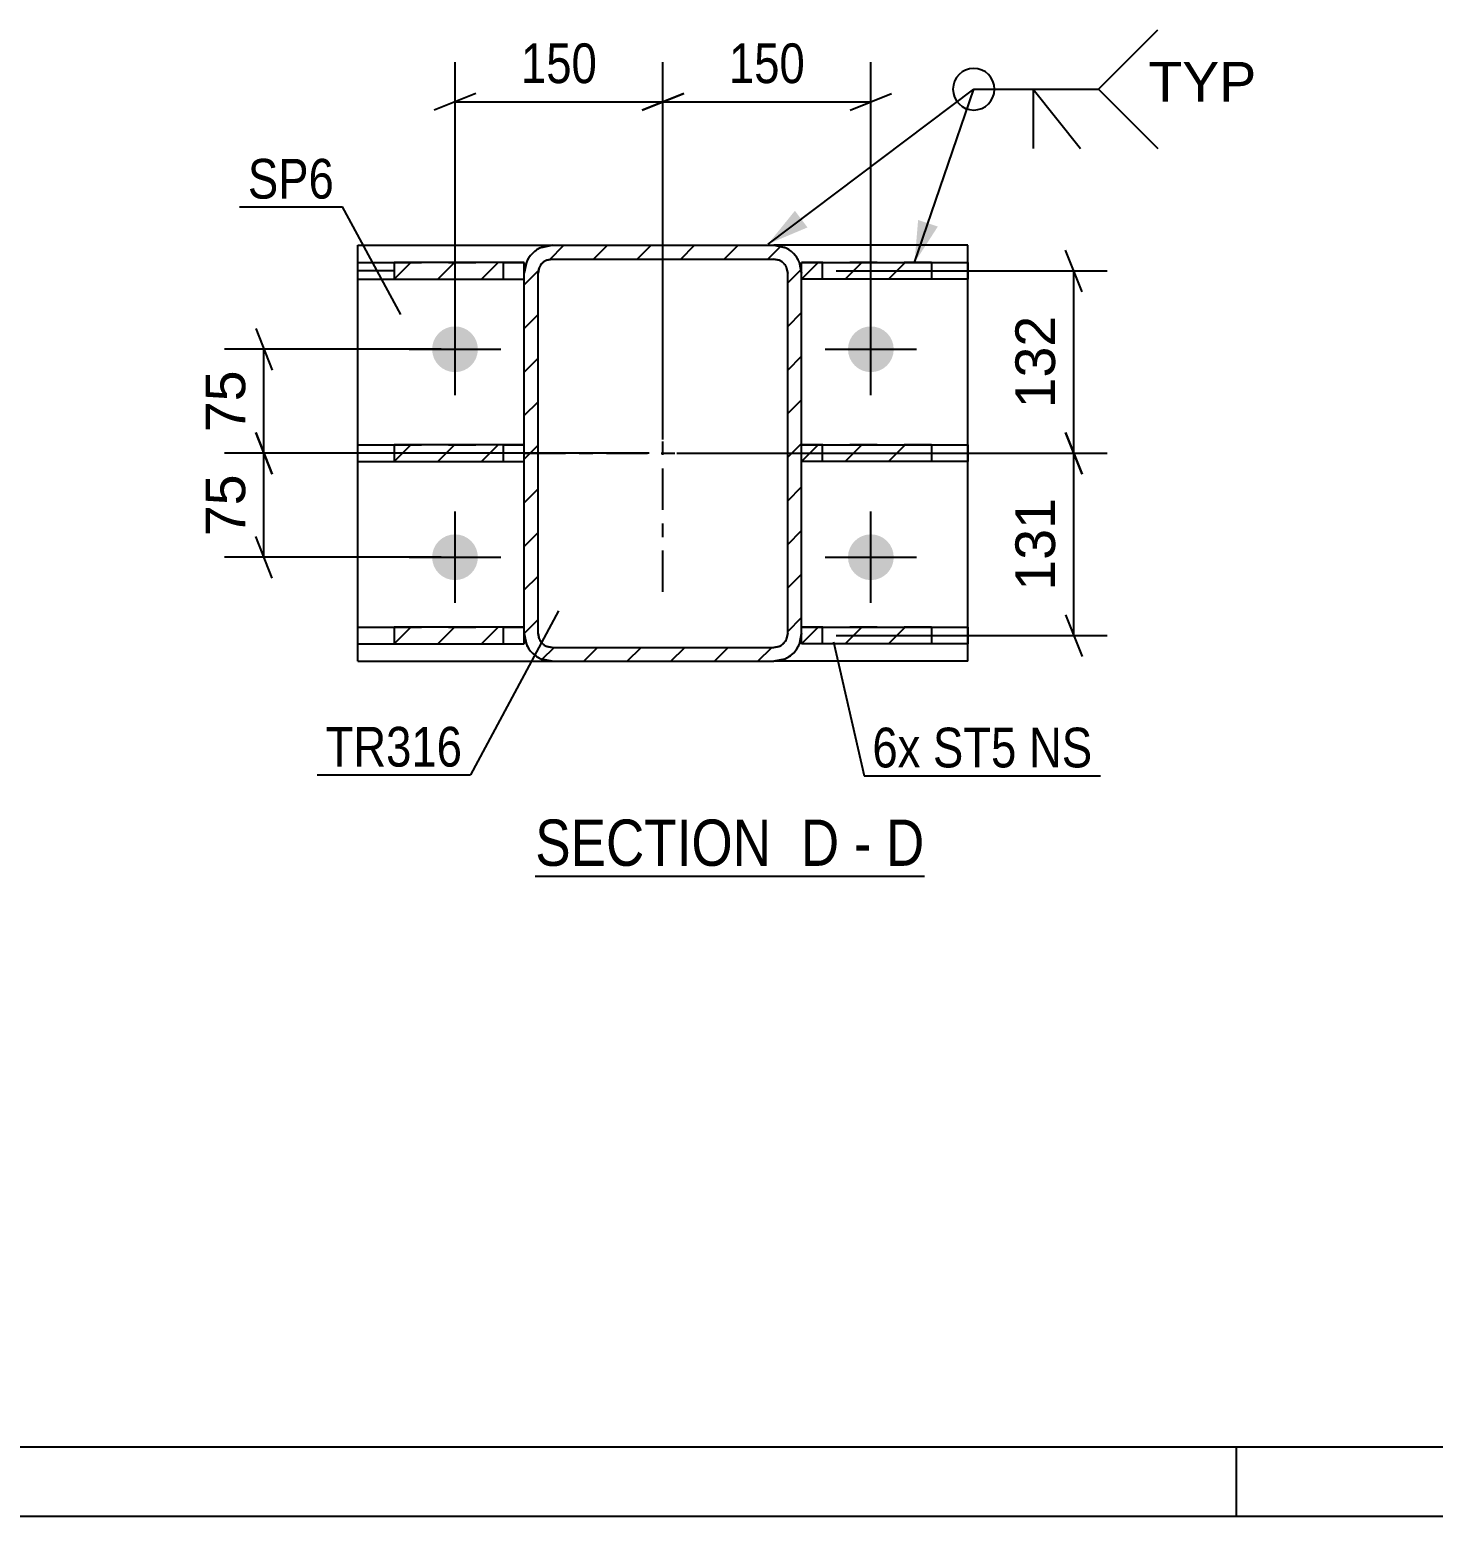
# Model space of a CAD drawing. Header units: millimetres. Extents: x -91 to 750, y -434 to 160.
# Drawn here: x 33 to 134.2, y -434.1 to -326.9 of the extents above; entities that cross this region are included whole.
import ezdxf

# ---------------------------------------------------------------- set-up
doc = ezdxf.new("R2010")
doc.units = ezdxf.units.MM
doc.linetypes.add('DXK_LINE_DOT2', pattern=[3.9198, 1.9599, -1.9599])
doc.linetypes.add('DXK_LINE_DOT3', pattern=[5.9187, 2.979, -0.9799, 0.9799, -0.9799])
doc.styles.add('Arial', font='ARIAL.TTF', dxfattribs={"height": 0.2})
doc.styles.add('Arial Narrow', font='ARIALN.TTF', dxfattribs={"height": 0.2})

# ---------------------------------------------------------------- blocks, each defined once
blk = doc.blocks.new('Unknown-761555327-18 - 2238')
at = {"color": 6, "linetype": 'Continuous'}
blk.add_line((69.46, -387.95), (97.53, -387.95), dxfattribs=at)
at = {"color": 0, "linetype": 'Continuous'}
for points in [[(87.57, -387.2), (87.57, -383.7), (69.46, -383.7), (69.46, -387.2)], [(91.39, -387.2), (91.39, -383.7), (88.62, -383.7), (88.62, -387.2)], [(93.71, -387.2), (93.71, -383.7), (92.44, -383.7), (92.44, -387.2)], [(97.53, -387.2), (97.53, -383.7), (94.76, -383.7), (94.76, -387.2)]]:
    blk.add_wipeout(points, dxfattribs=at)
at = {"color": 7, "linetype": 'Continuous', "style": 'Arial Narrow'}
for s, p in [('SECTION ', (69.46, -387.2)), ('D', (88.62, -387.2)), ('D', (94.76, -387.2)), ('-', (92.44, -387.2))]:
    blk.add_text(s, height=3.34, dxfattribs=at).set_placement(p)
blk = doc.blocks.new('Unknown-761555327-1163')
at = {"color": 5, "linetype": 'Continuous'}
for p, q in [((-85.96, -429.12), (745.04, -429.12)), ((120.04, -434.12), (120.04, -429.12)), ((-90.96, -434.12), (750.04, -434.12))]:
    blk.add_line(p, q, dxfattribs=at)
blk = doc.blocks.new('Bolt-761555327-2245 - 2238')
at = {"linetype": 'Continuous'}
for points in [[(62.02, -349.94, -1), (65.32, -349.94, -1)], [(92.02, -349.94, -1), (95.32, -349.94, -1)], [(62.02, -364.94, -1), (65.32, -364.94, -1)], [(92.02, -364.94, -1), (95.32, -364.94, -1)]]:
    blk.add_hatch(color=1, dxfattribs=at).paths.add_polyline_path(points)
at = {"color": 1, "linetype": 'Continuous'}
for p, q in [((63.67, -353.24), (63.67, -346.64)), ((93.67, -353.24), (93.67, -346.64)), ((60.37, -349.94), (66.97, -349.94)), ((90.37, -349.94), (96.97, -349.94)), ((63.67, -368.24), (63.67, -361.64)), ((93.67, -368.24), (93.67, -361.64)), ((60.37, -364.94), (66.97, -364.94)), ((90.37, -364.94), (96.97, -364.94))]:
    blk.add_line(p, q, dxfattribs=at)
blk = doc.blocks.new('Part-761555327-2357 - 2238')
at = {"linetype": 'Continuous'}
h = blk.add_hatch(dxfattribs=at)
h.set_pattern_fill('', scale=0.7, style=0, pattern_type=0)
h.set_pattern_definition([(45, (88.6678, -358.0391), (-1.57154, 1.57154), [])])
h.paths.add_polyline_path([(88.67, -356.84), (88.67, -358.04), (98.04, -358.04), (98.04, -356.84)])
at = {"color": 7, "linetype": 'DXK_LINE_DOT2'}
for p, q in [((88.67, -358.04), (88.67, -356.84)), ((98.04, -356.84), (88.67, -356.84)), ((90.17, -358.04), (90.17, -356.84)), ((98.04, -358.04), (88.67, -358.04))]:
    blk.add_line(p, q, dxfattribs=at)
at = {"color": 2, "linetype": 'Continuous'}
for p, q in [((88.67, -358.04), (88.67, -356.84)), ((88.67, -356.84), (98.04, -356.84)), ((98.04, -356.84), (100.67, -356.84)), ((98.04, -356.84), (98.04, -358.04)), ((100.67, -356.84), (100.67, -358.04)), ((98.04, -358.04), (88.67, -358.04)), ((100.67, -358.04), (98.04, -358.04))]:
    blk.add_line(p, q, dxfattribs=at)
blk = doc.blocks.new('Part-761555327-2286 - 2238')
at = {"color": 2, "linetype": 'Continuous'}
for p, q in [((56.67, -372.44), (56.67, -342.44)), ((56.67, -342.44), (70.67, -342.44)), ((100.67, -342.44), (86.67, -342.44)), ((100.67, -372.44), (100.67, -342.44)), ((56.67, -372.44), (70.67, -372.44)), ((100.67, -372.44), (86.67, -372.44))]:
    blk.add_line(p, q, dxfattribs=at)
at = {"color": 7, "linetype": 'DXK_LINE_DOT2'}
for p, q in [((70.67, -342.44), (86.67, -342.44)), ((70.67, -372.44), (86.67, -372.44))]:
    blk.add_line(p, q, dxfattribs=at)
blk = doc.blocks.new('Part-761555327-2262 - 2238')
at = {"linetype": 'Continuous'}
h = blk.add_hatch(dxfattribs=at)
h.set_pattern_fill('', scale=0.7, style=0, pattern_type=0)
h.set_pattern_definition([(45, (88.6678, -371.1891), (-1.57154, 1.57154), [])])
h.paths.add_polyline_path([(88.67, -369.99), (88.67, -371.19), (98.04, -371.19), (98.04, -369.99)])
at = {"color": 7, "linetype": 'DXK_LINE_DOT2'}
for p, q in [((88.67, -371.19), (88.67, -369.99)), ((98.04, -369.99), (88.67, -369.99)), ((90.17, -371.19), (90.17, -369.99)), ((98.04, -371.19), (88.67, -371.19))]:
    blk.add_line(p, q, dxfattribs=at)
at = {"color": 2, "linetype": 'Continuous'}
for p, q in [((88.67, -371.19), (88.67, -369.99)), ((88.67, -369.99), (98.04, -369.99)), ((98.04, -369.99), (100.67, -369.99)), ((98.04, -369.99), (98.04, -371.19)), ((100.67, -369.99), (100.67, -371.19)), ((98.04, -371.19), (88.67, -371.19)), ((100.67, -371.19), (98.04, -371.19))]:
    blk.add_line(p, q, dxfattribs=at)
blk = doc.blocks.new('Part-761555327-2323 - 2238')
at = {"linetype": 'Continuous'}
h = blk.add_hatch(dxfattribs=at)
h.set_pattern_fill('', scale=0.7, style=0, pattern_type=0)
h.set_pattern_definition([(45, (59.292, -371.1891), (-1.57154, 1.57154), [])])
h.paths.add_polyline_path([(59.29, -369.99), (59.29, -371.19), (68.67, -371.19), (68.67, -369.99)])
at = {"color": 2, "linetype": 'Continuous'}
for p, q in [((56.67, -369.99), (59.29, -369.99)), ((56.67, -371.19), (56.67, -369.99)), ((68.67, -369.99), (59.29, -369.99)), ((59.29, -369.99), (59.29, -371.19)), ((68.67, -371.19), (68.67, -369.99)), ((56.67, -371.19), (59.29, -371.19)), ((59.29, -371.19), (68.67, -371.19))]:
    blk.add_line(p, q, dxfattribs=at)
at = {"color": 7, "linetype": 'DXK_LINE_DOT2'}
for p, q in [((59.29, -369.99), (68.67, -369.99)), ((67.17, -371.19), (67.17, -369.99)), ((68.67, -371.19), (68.67, -369.99)), ((59.29, -371.19), (68.67, -371.19))]:
    blk.add_line(p, q, dxfattribs=at)
blk = doc.blocks.new('Part-761555327-2332 - 2238')
at = {"linetype": 'Continuous'}
h = blk.add_hatch(dxfattribs=at)
h.set_pattern_fill('', scale=0.7, style=0, pattern_type=0)
h.set_pattern_definition([(45, (68.6678, -370.442), (-1.57154, 1.57154), [])])
h.paths.add_polyline_path([(68.67, -344.44), (68.67, -370.44), (68.82, -371.21), (69.25, -371.86), (69.9, -372.29), (70.67, -372.44), (86.67, -372.44), (87.43, -372.29), (88.08, -371.86), (88.52, -371.21), (88.67, -370.44), (88.67, -344.44), (88.52, -343.68), (88.08, -343.03), (87.43, -342.59), (86.67, -342.44), (70.67, -342.44), (69.9, -342.59), (69.25, -343.03), (68.82, -343.68)])
h.paths.add_polyline_path([(69.96, -343.73), (70.29, -343.52), (70.67, -343.44), (86.67, -343.44), (87.05, -343.52), (87.37, -343.73), (87.59, -344.06), (87.67, -344.44), (87.67, -370.44), (87.59, -370.82), (87.37, -371.15), (87.05, -371.37), (86.67, -371.44), (70.67, -371.44), (70.29, -371.37), (69.96, -371.15), (69.74, -370.82), (69.67, -370.44), (69.67, -344.44), (69.74, -344.06)])
at = {"color": 7, "linetype": 'DXK_LINE_DOT2'}
for p, q in [((69.9, -342.59), (70.67, -342.44)), ((70.67, -342.44), (86.67, -342.44)), ((86.67, -342.44), (87.43, -342.59)), ((68.67, -344.44), (68.82, -343.68)), ((69.74, -344.06), (69.67, -344.44)), ((70.67, -343.44), (70.29, -343.52)), ((70.67, -343.44), (86.67, -343.44)), ((87.05, -343.52), (86.67, -343.44)), ((87.67, -344.44), (87.59, -344.06)), ((88.52, -343.68), (88.67, -344.44)), ((68.67, -370.44), (68.67, -344.44)), ((69.67, -370.44), (69.67, -344.44)), ((87.67, -370.44), (87.67, -344.44)), ((88.67, -370.44), (88.67, -344.44)), ((68.82, -371.21), (68.67, -370.44)), ((69.67, -370.44), (69.74, -370.82)), ((87.59, -370.82), (87.67, -370.44)), ((88.67, -370.44), (88.52, -371.21)), ((70.29, -371.37), (70.67, -371.44)), ((70.67, -371.44), (86.67, -371.44)), ((86.67, -371.44), (87.05, -371.37)), ((70.67, -372.44), (69.9, -372.29)), ((70.67, -372.44), (86.67, -372.44)), ((87.43, -372.29), (86.67, -372.44))]:
    blk.add_line(p, q, dxfattribs=at)
at = {"color": 2, "linetype": 'Continuous'}
for p, q in [((70.67, -342.44), (69.9, -342.59)), ((70.67, -342.44), (86.67, -342.44)), ((87.43, -342.59), (86.67, -342.44)), ((68.82, -343.68), (68.67, -344.44)), ((69.67, -344.44), (69.74, -344.06)), ((70.29, -343.52), (70.67, -343.44)), ((70.67, -343.44), (86.67, -343.44)), ((86.67, -343.44), (87.05, -343.52)), ((87.59, -344.06), (87.67, -344.44)), ((88.67, -344.44), (88.52, -343.68)), ((68.67, -370.44), (68.67, -344.44)), ((69.67, -370.44), (69.67, -344.44)), ((87.67, -370.44), (87.67, -344.44)), ((88.67, -370.44), (88.67, -344.44)), ((68.67, -370.44), (68.82, -371.21)), ((69.74, -370.82), (69.67, -370.44)), ((87.67, -370.44), (87.59, -370.82)), ((88.52, -371.21), (88.67, -370.44)), ((70.67, -371.44), (70.29, -371.37)), ((70.67, -371.44), (86.67, -371.44)), ((87.05, -371.37), (86.67, -371.44)), ((69.9, -372.29), (70.67, -372.44)), ((70.67, -372.44), (86.67, -372.44)), ((86.67, -372.44), (87.43, -372.29))]:
    blk.add_line(p, q, dxfattribs=at)
at = {"color": 7, "linetype": 'DXK_LINE_DOT3'}
for p, q in [((78.67, -367.44), (78.67, -347.44)), ((68.67, -357.44), (88.67, -357.44))]:
    blk.add_line(p, q, dxfattribs=at)
at = {"color": 7, "linetype": 'DXK_LINE_DOT2'}
for centre, radius, start, end in [((70.67, -344.44), 2, 112.5, 157.5), ((86.67, -344.44), 2, 22.5, 67.5), ((70.67, -344.44), 1, 112.5, 157.5), ((86.67, -344.44), 1, 22.5, 67.5), ((70.67, -370.44), 1, 202.5, 247.5), ((86.67, -370.44), 1, 292.5, 337.5), ((70.67, -370.44), 2, 202.5, 247.5), ((86.67, -370.44), 2, 292.5, 337.5)]:
    blk.add_arc(centre, radius, start, end, dxfattribs=at)
at = {"color": 2, "linetype": 'Continuous'}
for centre, radius, start, end in [((70.67, -344.44), 2, 112.5, 157.5), ((86.67, -344.44), 2, 22.5, 67.5), ((70.67, -344.44), 1, 112.5, 157.5), ((86.67, -344.44), 1, 22.5, 67.5), ((70.67, -370.44), 1, 202.5, 247.5), ((86.67, -370.44), 1, 292.5, 337.5), ((70.67, -370.44), 2, 202.5, 247.5), ((86.67, -370.44), 2, 292.5, 337.5)]:
    blk.add_arc(centre, radius, start, end, dxfattribs=at)
blk = doc.blocks.new('Part-761555327-2346 - 2238')
at = {"linetype": 'Continuous'}
h = blk.add_hatch(dxfattribs=at)
h.set_pattern_fill('', scale=0.7, style=0, pattern_type=0)
h.set_pattern_definition([(45, (59.292, -358.0391), (-1.57154, 1.57154), [])])
h.paths.add_polyline_path([(59.29, -356.84), (59.29, -358.04), (68.67, -358.04), (68.67, -356.84)])
at = {"color": 2, "linetype": 'Continuous'}
for p, q in [((56.67, -356.84), (59.29, -356.84)), ((56.67, -358.04), (56.67, -356.84)), ((68.67, -356.84), (59.29, -356.84)), ((59.29, -356.84), (59.29, -358.04)), ((68.67, -358.04), (68.67, -356.84)), ((56.67, -358.04), (59.29, -358.04)), ((59.29, -358.04), (68.67, -358.04))]:
    blk.add_line(p, q, dxfattribs=at)
at = {"color": 7, "linetype": 'DXK_LINE_DOT2'}
for p, q in [((59.29, -356.84), (68.67, -356.84)), ((67.17, -358.04), (67.17, -356.84)), ((68.67, -358.04), (68.67, -356.84)), ((59.29, -358.04), (68.67, -358.04))]:
    blk.add_line(p, q, dxfattribs=at)
blk = doc.blocks.new('Part-761555327-2351 - 2238')
at = {"linetype": 'Continuous'}
h = blk.add_hatch(dxfattribs=at)
h.set_pattern_fill('', scale=0.7, style=0, pattern_type=0)
h.set_pattern_definition([(45, (59.292, -344.8891), (-1.57154, 1.57154), [])])
h.paths.add_polyline_path([(59.29, -343.69), (59.29, -344.89), (68.67, -344.89), (68.67, -343.69)])
at = {"color": 2, "linetype": 'Continuous'}
for p, q in [((56.67, -343.69), (59.29, -343.69)), ((56.67, -344.89), (56.67, -343.69)), ((68.67, -343.69), (59.29, -343.69)), ((59.29, -343.69), (59.29, -344.89)), ((68.67, -344.89), (68.67, -343.69)), ((56.67, -344.89), (59.29, -344.89)), ((59.29, -344.89), (68.67, -344.89))]:
    blk.add_line(p, q, dxfattribs=at)
at = {"color": 7, "linetype": 'DXK_LINE_DOT2'}
for p, q in [((59.29, -343.69), (68.67, -343.69)), ((67.17, -344.89), (67.17, -343.69)), ((68.67, -344.89), (68.67, -343.69)), ((59.29, -344.89), (68.67, -344.89))]:
    blk.add_line(p, q, dxfattribs=at)
at = {"color": 7, "linetype": 'DXK_LINE_DOT3'}
for p, q in [((59.29, -344.29), (56.67, -344.29)), ((68.67, -344.29), (68.67, -344.29))]:
    blk.add_line(p, q, dxfattribs=at)
blk = doc.blocks.new('Part-761555327-2362 - 2238')
at = {"linetype": 'Continuous'}
h = blk.add_hatch(dxfattribs=at)
h.set_pattern_fill('', scale=0.7, style=0, pattern_type=0)
h.set_pattern_definition([(45, (88.6678, -344.8891), (-1.57154, 1.57154), [])])
h.paths.add_polyline_path([(88.67, -343.69), (88.67, -344.89), (98.04, -344.89), (98.04, -343.69)])
at = {"color": 7, "linetype": 'DXK_LINE_DOT2'}
for p, q in [((88.67, -344.89), (88.67, -343.69)), ((98.04, -343.69), (88.67, -343.69)), ((90.17, -344.89), (90.17, -343.69)), ((98.04, -344.89), (88.67, -344.89))]:
    blk.add_line(p, q, dxfattribs=at)
at = {"color": 2, "linetype": 'Continuous'}
for p, q in [((88.67, -344.89), (88.67, -343.69)), ((88.67, -343.69), (98.04, -343.69)), ((98.04, -343.69), (100.67, -343.69)), ((98.04, -343.69), (98.04, -344.89)), ((100.67, -343.69), (100.67, -344.89)), ((98.04, -344.89), (88.67, -344.89)), ((100.67, -344.89), (98.04, -344.89))]:
    blk.add_line(p, q, dxfattribs=at)
at = {"color": 7, "linetype": 'DXK_LINE_DOT3'}
for p, q in [((88.67, -344.29), (88.67, -344.29)), ((98.04, -344.29), (100.67, -344.29))]:
    blk.add_line(p, q, dxfattribs=at)
blk = doc.blocks.new('StraightDimension-761555327-2456 - 2238')
at = {"color": 7, "linetype": 'Continuous'}
for p, q in [((63.67, -348.94), (63.67, -329.24)), ((78.67, -356.44), (78.67, -329.24)), ((65.17, -331.49), (62.17, -332.69)), ((63.67, -332.09), (78.67, -332.09)), ((77.17, -332.69), (80.17, -331.49))]:
    blk.add_line(p, q, dxfattribs=at)
at = {"color": 0}
blk.add_wipeout([(74.51, -331.34), (74.51, -327.14), (67.83, -327.14), (67.83, -331.34)], dxfattribs=at)
at = {"color": 3, "style": 'Arial Narrow'}
blk.add_text('150', height=2.863, dxfattribs=at).set_placement((68.43, -330.74))
blk = doc.blocks.new('StraightDimension-761555327-2376 - 2238')
at = {"color": 7, "linetype": 'Continuous'}
for p, q in [((108.91, -358.94), (107.71, -355.94)), ((79.67, -357.44), (110.71, -357.44)), ((108.31, -370.59), (108.31, -357.44)), ((107.71, -369.09), (108.91, -372.09)), ((91.17, -370.59), (110.71, -370.59))]:
    blk.add_line(p, q, dxfattribs=at)
at = {"color": 0}
blk.add_wipeout([(107.56, -360.08), (103.36, -360.08), (103.36, -367.95), (107.56, -367.95)], dxfattribs=at)
at = {"color": 3, "style": 'Arial'}
blk.add_text('131', height=2.865, rotation=90.0002, dxfattribs=at).set_placement((106.96, -367.35))
blk = doc.blocks.new('StraightDimension-761555327-2390 - 2238')
at = {"color": 7, "linetype": 'Continuous'}
for p, q in [((108.91, -345.79), (107.71, -342.79)), ((91.17, -344.29), (110.71, -344.29)), ((108.31, -357.44), (108.31, -344.29)), ((107.71, -355.94), (108.91, -358.94)), ((79.67, -357.44), (110.71, -357.44))]:
    blk.add_line(p, q, dxfattribs=at)
at = {"color": 0}
blk.add_wipeout([(107.56, -346.93), (103.36, -346.93), (103.36, -354.8), (107.56, -354.8)], dxfattribs=at)
at = {"color": 3, "style": 'Arial'}
blk.add_text('132', height=2.865, rotation=90.0002, dxfattribs=at).set_placement((106.96, -354.2))
blk = doc.blocks.new('StraightDimension-761555327-2439 - 2238')
at = {"color": 7, "linetype": 'Continuous'}
for p, q in [((78.67, -356.44), (78.67, -329.24)), ((93.67, -348.94), (93.67, -329.24)), ((80.17, -331.49), (77.17, -332.69)), ((78.67, -332.09), (93.67, -332.09)), ((92.17, -332.69), (95.17, -331.49))]:
    blk.add_line(p, q, dxfattribs=at)
at = {"color": 0}
blk.add_wipeout([(89.51, -331.34), (89.51, -327.14), (82.83, -327.14), (82.83, -331.34)], dxfattribs=at)
at = {"color": 3, "style": 'Arial Narrow'}
blk.add_text('150', height=2.863, dxfattribs=at).set_placement((83.43, -330.74))
blk = doc.blocks.new('StraightDimension-761555327-20195 - 2238')
at = {"color": 7, "linetype": 'Continuous'}
for p, q in [((49.29, -348.44), (50.49, -351.44)), ((62.67, -349.94), (47.04, -349.94)), ((49.89, -357.44), (49.89, -349.94)), ((50.49, -358.94), (49.29, -355.94)), ((77.67, -357.44), (47.04, -357.44))]:
    blk.add_line(p, q, dxfattribs=at)
at = {"color": 0}
blk.add_wipeout([(49.14, -350.87), (44.94, -350.87), (44.94, -356.52), (49.14, -356.52)], dxfattribs=at)
at = {"color": 3, "style": 'Arial'}
blk.add_text('75', height=2.865, rotation=90.0002, dxfattribs=at).set_placement((48.54, -355.92))
blk = doc.blocks.new('StraightDimension-761555327-20196 - 2238')
at = {"color": 7, "linetype": 'Continuous'}
for p, q in [((49.29, -355.94), (50.49, -358.94)), ((77.67, -357.44), (47.04, -357.44)), ((49.89, -364.94), (49.89, -357.44)), ((50.49, -366.44), (49.29, -363.44)), ((62.67, -364.94), (47.04, -364.94))]:
    blk.add_line(p, q, dxfattribs=at)
at = {"color": 0}
blk.add_wipeout([(49.14, -358.37), (44.94, -358.37), (44.94, -364.02), (49.14, -364.02)], dxfattribs=at)
at = {"color": 3, "style": 'Arial'}
blk.add_text('75', height=2.865, rotation=90.0002, dxfattribs=at).set_placement((48.54, -363.42))
blk = doc.blocks.new('Mark-761555327-2282 - 2238')
at = {"color": 30, "linetype": 'Continuous'}
for p in [(48.13, -339.67), (59.76, -347.44)]:
    blk.add_line(p, (55.55, -339.67), dxfattribs=at)
at = {"color": 0}
blk.add_wipeout([(54.95, -339.07), (54.95, -336.07), (48.73, -336.07), (48.73, -339.07)], dxfattribs=at)
blk.add_wipeout([(54.95, -339.07), (54.95, -336.07), (48.73, -336.07), (48.73, -339.07)], dxfattribs=at)
at = {"color": 3, "style": 'Arial Narrow'}
blk.add_text('SP6', height=2.863, dxfattribs=at).set_placement((48.73, -339.07))
blk = doc.blocks.new('WeldMark-761555327-20286 - 2238')
at = {"linetype": 'Continuous'}
for points in [[(89.1, -341.15), (86.25, -342.35), (88.19, -339.95)], [(98.5, -341.09), (96.82, -343.69), (97.08, -340.61)]]:
    blk.add_hatch(color=30, dxfattribs=at).paths.add_polyline_path(points)
at = {"color": 30, "linetype": 'Continuous'}
for p, q in [((86.25, -342.35), (101.09, -331.18)), ((96.82, -343.69), (101.09, -331.18)), ((101.09, -331.18), (110.09, -331.18))]:
    blk.add_line(p, q, dxfattribs=at)
at = {"color": 3, "linetype": 'Continuous'}
for q in [(108.8, -335.46), (105.37, -335.46)]:
    blk.add_line((105.37, -331.18), q, dxfattribs=at)
for start, end in [(90, 270), (270, 90)]:
    blk.add_arc((101.09, -331.18), 1.5, start, end, dxfattribs=at)
at = {"color": 0, "linetype": 'Continuous'}
blk.add_wipeout([(121.46, -332.08), (121.46, -329.08), (113.69, -329.08), (113.69, -332.08)], dxfattribs=at)
blk.add_wipeout([(121.46, -332.08), (121.46, -329.08), (113.69, -329.08), (113.69, -332.08)], dxfattribs=at)
at = {"color": 3, "linetype": 'Continuous'}
for q in [(114.37, -326.89), (114.37, -335.46)]:
    blk.add_line((110.09, -331.18), q, dxfattribs=at)
at = {"color": 3, "linetype": 'Continuous', "style": 'Arial'}
blk.add_text('TYP', height=2.865, dxfattribs=at).set_placement((113.69, -332.08))
blk = doc.blocks.new('Mark-761555327-2328 - 2238')
at = {"color": 30, "linetype": 'Continuous'}
for p in [(71.13, -368.81), (53.73, -380.64)]:
    blk.add_line(p, (64.79, -380.64), dxfattribs=at)
at = {"color": 0}
blk.add_wipeout([(64.19, -380.04), (64.19, -377.04), (54.33, -377.04), (54.33, -380.04)], dxfattribs=at)
blk.add_wipeout([(64.19, -380.04), (64.19, -377.04), (54.33, -377.04), (54.33, -380.04)], dxfattribs=at)
at = {"color": 3, "style": 'Arial Narrow'}
blk.add_text('TR316', height=2.863, dxfattribs=at).set_placement((54.33, -380.04))
blk = doc.blocks.new('MarkSet-761555327-2533 - 2238')
at = {"color": 30, "linetype": 'Continuous'}
for p, q in [((90.98, -371.05), (93.18, -380.7)), ((93.18, -380.7), (110.24, -380.7))]:
    blk.add_line(p, q, dxfattribs=at)
at = {"color": 0}
for points in [[(97.25, -380.1), (97.25, -377.1), (93.78, -377.1), (93.78, -380.1)], [(104.18, -380.1), (104.18, -377.1), (98.15, -377.1), (98.15, -380.1)], [(109.64, -380.1), (109.64, -377.1), (105.08, -377.1), (105.08, -380.1)]]:
    blk.add_wipeout(points, dxfattribs=at)
for points in [[(97.25, -380.1), (97.25, -377.1), (93.78, -377.1), (93.78, -380.1)], [(104.18, -380.1), (104.18, -377.1), (98.15, -377.1), (98.15, -380.1)], [(109.64, -380.1), (109.64, -377.1), (105.08, -377.1), (105.08, -380.1)]]:
    blk.add_wipeout(points, dxfattribs=at)
at = {"color": 3, "style": 'Arial Narrow'}
for s, p in [('6x', (93.78, -380.1)), ('ST5', (98.15, -380.1)), ('NS', (105.08, -380.1))]:
    blk.add_text(s, height=2.863, dxfattribs=at).set_placement(p)

msp = doc.modelspace()

# ---------------------------------------------------------------- block references
for name in ['Part-761555327-2286 - 2238', 'Part-761555327-2332 - 2238', 'Part-761555327-2351 - 2238', 'Part-761555327-2362 - 2238', 'Bolt-761555327-2245 - 2238', 'Part-761555327-2346 - 2238', 'Part-761555327-2357 - 2238', 'Part-761555327-2323 - 2238', 'Part-761555327-2262 - 2238', 'Unknown-761555327-18 - 2238']:
    msp.add_blockref(name, (0, 0))

# ---------------------------------------------------------------- next in the draw order: block references
msp.add_blockref('Unknown-761555327-1163', (0, 0))

# ---------------------------------------------------------------- next in the draw order: block references
for name in ['StraightDimension-761555327-2456 - 2238', 'Mark-761555327-2282 - 2238', 'Mark-761555327-2328 - 2238']:
    msp.add_blockref(name, (0, 0))

# ---------------------------------------------------------------- next in the draw order: block references
msp.add_blockref('StraightDimension-761555327-2376 - 2238', (0, 0))

# ---------------------------------------------------------------- next in the draw order: block references
for name in ['StraightDimension-761555327-2390 - 2238', 'MarkSet-761555327-2533 - 2238']:
    msp.add_blockref(name, (0, 0))

# ---------------------------------------------------------------- next in the draw order: block references
msp.add_blockref('StraightDimension-761555327-2439 - 2238', (0, 0))

# ---------------------------------------------------------------- next in the draw order: block references
for name in ['WeldMark-761555327-20286 - 2238', 'StraightDimension-761555327-20195 - 2238']:
    msp.add_blockref(name, (0, 0))

# ---------------------------------------------------------------- next in the draw order: block references
msp.add_blockref('StraightDimension-761555327-20196 - 2238', (0, 0))

doc.saveas('drawing.dxf')
